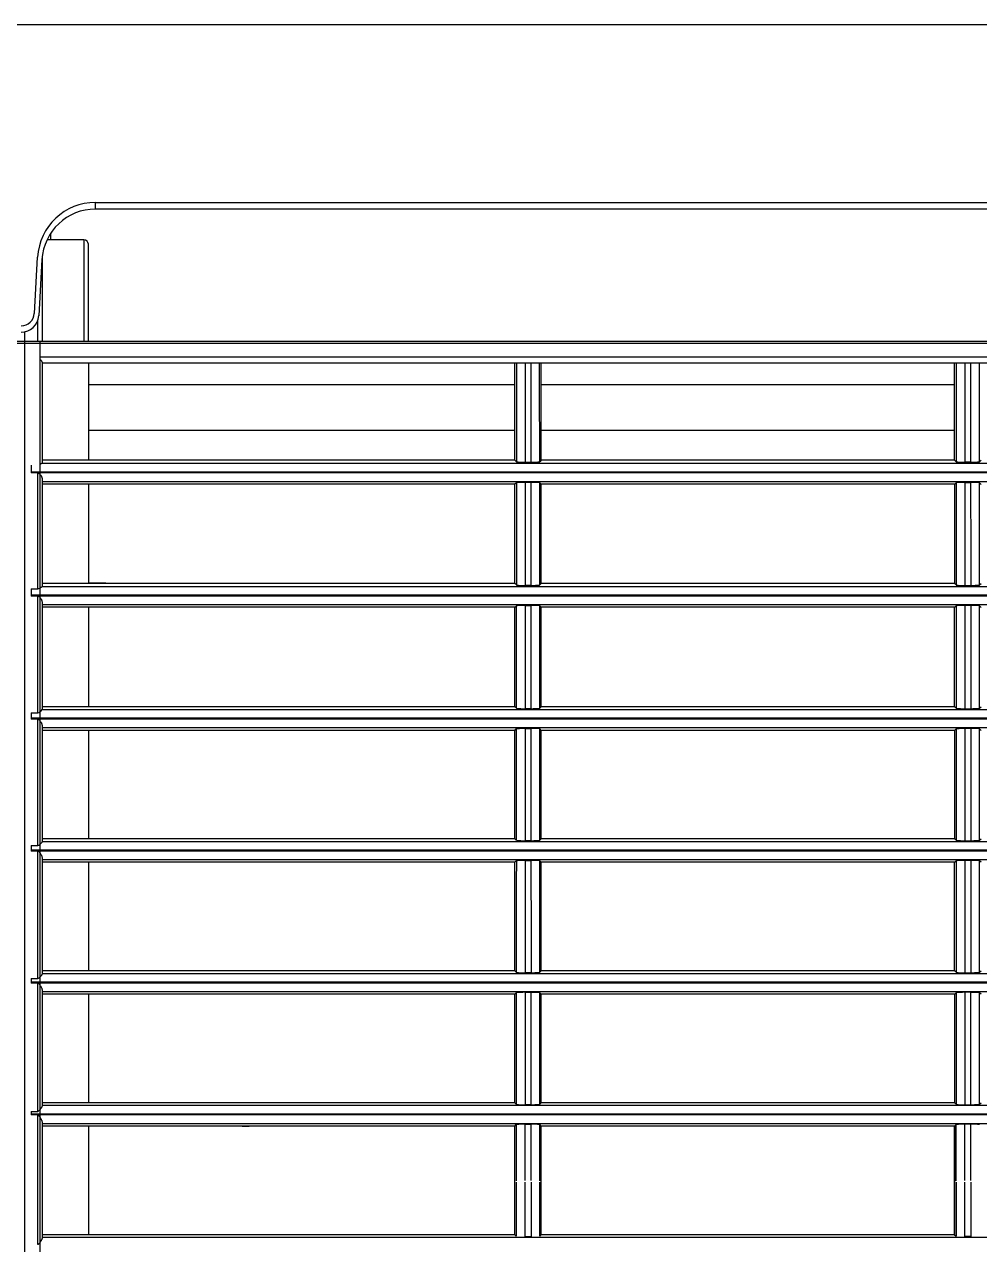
# Model space of a CAD drawing. Header units: centimetres. Extents: x 31 to 22766, y 238 to 3306.
# Drawn here: x 1878.25 to 1889.11, y 1101.15 to 1115.03 of the extents above; entities that cross this region are included whole.
import ezdxf
from ezdxf.xclip import XClip

# ---------------------------------------------------------------- set-up
doc = ezdxf.new("R2010")
doc.units = ezdxf.units.CM
doc.header["$XCLIPFRAME"] = 0

# ---------------------------------------------------------------- blocks, each defined once
blk = doc.blocks.new('fxaq 2.8 kw iç ünite')
at = {"color": 7, "linetype": 'Continuous', "true_color": 0xffffff}
for p, q in [((11531.02, 4091.261), (11531.02, 4110.176)), ((11531.195, 4091.157), (11531.195, 4110.176)), ((11530.995, 4101.451), (11468.645, 4101.451)), ((11520.436, 4101.444), (11520.504, 4101.444)), ((11520.436, 4100.825), (11520.436, 4101.444)), ((11520.504, 4101.444), (11520.504, 4100.825)), ((11525.504, 4101.444), (11525.436, 4101.444)), ((11525.436, 4100.825), (11525.436, 4101.444)), ((11525.504, 4101.444), (11525.504, 4100.825)), ((11530.995, 4101.462), (11530.996, 4101.466)), ((11530.995, 4100.143), (11530.995, 4101.462)), ((11530.996, 4101.466), (11530.997, 4101.469)), ((11530.997, 4101.469), (11530.998, 4101.473)), ((11530.998, 4101.473), (11531, 4101.477)), ((11531, 4101.477), (11531.002, 4101.482)), ((11531.002, 4101.482), (11531.005, 4101.486)), ((11531.005, 4101.486), (11531.008, 4101.491)), ((11531.008, 4101.491), (11531.011, 4101.496)), ((11531.011, 4101.496), (11531.015, 4101.502)), ((11531.015, 4101.502), (11531.018, 4101.507)), ((11531.018, 4101.507), (11531.022, 4101.512)), ((11531.022, 4101.512), (11531.026, 4101.518)), ((11531.026, 4101.518), (11531.03, 4101.523)), ((11531.03, 4101.523), (11531.034, 4101.528)), ((11531.034, 4101.528), (11531.039, 4101.533)), ((11531.039, 4101.533), (11531.045, 4101.536)), ((11531.045, 4101.536), (11531.045, 4100.061)), ((11520.604, 4100.825), (11520.604, 4101.439)), ((11520.62, 4101.423), (11520.604, 4101.439)), ((11520.62, 4100.187), (11520.62, 4101.423)), ((11520.62, 4101.423), (11525.32, 4101.423)), ((11520.62, 4101.423), (11520.62, 4100.83)), ((11525.32, 4101.423), (11525.336, 4101.439)), ((11525.32, 4101.423), (11525.32, 4100.187)), ((11525.336, 4101.439), (11525.336, 4100.825)), ((11525.604, 4100.825), (11525.604, 4101.439)), ((11525.62, 4101.423), (11525.604, 4101.439)), ((11525.62, 4101.423), (11525.62, 4100.187)), ((11525.62, 4101.423), (11530.995, 4101.423)), ((11530.47, 4100.187), (11530.47, 4101.423)), ((11520.504, 4100.807), (11520.504, 4100.166)), ((11520.621, 4100.825), (11520.621, 4100.187)), ((11525.336, 4100.811), (11525.336, 4100.171)), ((11525.504, 4100.807), (11525.504, 4100.166)), ((11525.604, 4100.171), (11525.604, 4100.811)), ((11528.64, 4100.194), (11528.72, 4100.194)), ((11468.52, 4100.061), (11531.12, 4100.061)), ((11468.645, 4100.161), (11530.995, 4100.161)), ((11520.436, 4100.166), (11520.504, 4100.166)), ((11520.504, 4100.166), (11520.514, 4100.166)), ((11520.514, 4100.166), (11520.524, 4100.166)), ((11520.524, 4100.166), (11520.533, 4100.166)), ((11520.533, 4100.166), (11520.541, 4100.166)), ((11520.541, 4100.166), (11520.55, 4100.167)), ((11520.55, 4100.167), (11520.558, 4100.167)), ((11520.558, 4100.167), (11520.566, 4100.167)), ((11520.566, 4100.167), (11520.573, 4100.167)), ((11520.573, 4100.167), (11520.58, 4100.168)), ((11520.58, 4100.168), (11520.586, 4100.168)), ((11520.586, 4100.168), (11520.591, 4100.169)), ((11520.591, 4100.169), (11520.595, 4100.169)), ((11520.595, 4100.169), (11520.598, 4100.17)), ((11520.598, 4100.17), (11520.601, 4100.17)), ((11520.601, 4100.17), (11520.603, 4100.17)), ((11520.603, 4100.17), (11520.604, 4100.171)), ((11520.62, 4100.187), (11520.604, 4100.171)), ((11520.62, 4100.187), (11525.32, 4100.187)), ((11525.32, 4100.187), (11525.336, 4100.171)), ((11525.504, 4100.166), (11525.436, 4100.166)), ((11525.504, 4100.166), (11525.514, 4100.166)), ((11525.514, 4100.166), (11525.524, 4100.166)), ((11525.524, 4100.166), (11525.533, 4100.166)), ((11525.533, 4100.166), (11525.541, 4100.166)), ((11525.541, 4100.166), (11525.55, 4100.167)), ((11525.55, 4100.167), (11525.558, 4100.167)), ((11525.558, 4100.167), (11525.566, 4100.167)), ((11525.566, 4100.167), (11525.573, 4100.167)), ((11525.573, 4100.167), (11525.58, 4100.168)), ((11525.58, 4100.168), (11525.586, 4100.168)), ((11525.586, 4100.168), (11525.591, 4100.169)), ((11525.591, 4100.169), (11525.595, 4100.169)), ((11525.595, 4100.169), (11525.598, 4100.17)), ((11525.598, 4100.17), (11525.601, 4100.17)), ((11525.601, 4100.17), (11525.603, 4100.17)), ((11525.603, 4100.17), (11525.604, 4100.171)), ((11525.62, 4100.187), (11525.604, 4100.171)), ((11525.62, 4100.187), (11530.995, 4100.187)), ((11528.72, 4100.19), (11529.72, 4100.19)), ((11529.64, 4100.19), (11529.64, 4100.187)), ((11530.996, 4100.138), (11530.995, 4100.143)), ((11530.997, 4100.133), (11530.996, 4100.138)), ((11530.998, 4100.129), (11530.997, 4100.133)), ((11531, 4100.124), (11530.998, 4100.129)), ((11531.002, 4100.119), (11531, 4100.124)), ((11531.005, 4100.114), (11531.002, 4100.119)), ((11531.008, 4100.108), (11531.005, 4100.114)), ((11531.011, 4100.103), (11531.008, 4100.108)), ((11531.015, 4100.097), (11531.011, 4100.103)), ((11531.018, 4100.091), (11531.015, 4100.097)), ((11531.022, 4100.086), (11531.018, 4100.091)), ((11531.026, 4100.08), (11531.022, 4100.086)), ((11531.03, 4100.075), (11531.026, 4100.08)), ((11531.034, 4100.07), (11531.03, 4100.075)), ((11531.039, 4100.065), (11531.034, 4100.07)), ((11531.045, 4100.061), (11531.039, 4100.065)), ((11531.12, 4100.023), (11531.12, 4100.061)), ((11468.52, 4100.051), (11531.12, 4100.051)), ((11530.995, 4099.951), (11468.645, 4099.951)), ((11520.336, 4099.94), (11520.32, 4099.924)), ((11520.338, 4099.941), (11520.336, 4099.94)), ((11520.336, 4099.94), (11520.336, 4099.804)), ((11520.339, 4099.941), (11520.338, 4099.941)), ((11520.342, 4099.941), (11520.339, 4099.941)), ((11520.345, 4099.942), (11520.342, 4099.941)), ((11520.35, 4099.942), (11520.345, 4099.942)), ((11520.355, 4099.943), (11520.35, 4099.942)), ((11520.36, 4099.943), (11520.355, 4099.943)), ((11520.367, 4099.944), (11520.36, 4099.943)), ((11520.374, 4099.944), (11520.367, 4099.944)), ((11520.382, 4099.944), (11520.374, 4099.944)), ((11520.391, 4099.944), (11520.382, 4099.944)), ((11520.399, 4099.945), (11520.391, 4099.944)), ((11520.408, 4099.945), (11520.399, 4099.945)), ((11520.417, 4099.945), (11520.408, 4099.945)), ((11520.426, 4099.945), (11520.417, 4099.945)), ((11520.436, 4099.945), (11520.426, 4099.945)), ((11520.504, 4099.945), (11520.436, 4099.945)), ((11520.604, 4099.94), (11520.62, 4099.924)), ((11520.604, 4099.804), (11520.604, 4099.94)), ((11520.62, 4098.688), (11520.62, 4099.924)), ((11520.621, 4099.924), (11520.62, 4099.924)), ((11520.621, 4099.924), (11525.32, 4099.924)), ((11525.336, 4099.94), (11525.32, 4099.924)), ((11525.32, 4099.924), (11525.32, 4098.687)), ((11525.338, 4099.941), (11525.336, 4099.94)), ((11525.339, 4099.941), (11525.338, 4099.941)), ((11525.342, 4099.941), (11525.339, 4099.941)), ((11525.345, 4099.942), (11525.342, 4099.941)), ((11525.35, 4099.942), (11525.345, 4099.942)), ((11525.355, 4099.943), (11525.35, 4099.942)), ((11525.36, 4099.943), (11525.355, 4099.943)), ((11525.367, 4099.944), (11525.36, 4099.943)), ((11525.374, 4099.944), (11525.367, 4099.944)), ((11525.382, 4099.944), (11525.374, 4099.944)), ((11525.391, 4099.944), (11525.382, 4099.944)), ((11525.399, 4099.945), (11525.391, 4099.944)), ((11525.408, 4099.945), (11525.399, 4099.945)), ((11525.417, 4099.945), (11525.408, 4099.945)), ((11525.426, 4099.945), (11525.417, 4099.945)), ((11525.436, 4099.945), (11525.426, 4099.945)), ((11525.436, 4099.945), (11525.504, 4099.945)), ((11525.604, 4099.94), (11525.62, 4099.924)), ((11525.62, 4099.924), (11530.995, 4099.924)), ((11525.62, 4099.924), (11525.62, 4098.687)), ((11530.47, 4098.687), (11530.47, 4099.924)), ((11530.995, 4099.959), (11530.996, 4099.962)), ((11530.995, 4098.64), (11530.995, 4099.959)), ((11530.996, 4099.962), (11530.997, 4099.965)), ((11530.997, 4099.965), (11530.998, 4099.968)), ((11530.998, 4099.968), (11531, 4099.972)), ((11531, 4099.972), (11531.002, 4099.976)), ((11531.002, 4099.976), (11531.005, 4099.98)), ((11531.005, 4099.98), (11531.007, 4099.984)), ((11531.007, 4099.984), (11531.011, 4099.989)), ((11531.011, 4099.989), (11531.014, 4099.993)), ((11531.014, 4099.993), (11531.018, 4099.998)), ((11531.018, 4099.998), (11531.021, 4100.003)), ((11531.021, 4100.003), (11531.025, 4100.008)), ((11531.025, 4100.008), (11531.029, 4100.012)), ((11531.029, 4100.012), (11531.034, 4100.017)), ((11531.034, 4100.017), (11531.039, 4100.02)), ((11531.039, 4100.02), (11531.045, 4100.023)), ((11531.045, 4100.023), (11531.045, 4098.561)), ((11531.12, 4100.023), (11531.045, 4100.023)), ((11520.336, 4099.804), (11520.336, 4099.673)), ((11520.604, 4099.673), (11520.604, 4099.804)), ((11520.336, 4099.673), (11520.336, 4099.548)), ((11520.604, 4099.548), (11520.604, 4099.673)), ((11520.336, 4099.548), (11520.336, 4099.425)), ((11520.604, 4099.425), (11520.604, 4099.548)), ((11520.336, 4099.425), (11520.336, 4099.304)), ((11520.604, 4099.304), (11520.604, 4099.425)), ((11520.336, 4099.304), (11520.336, 4099.184)), ((11520.604, 4099.184), (11520.604, 4099.304)), ((11520.336, 4099.184), (11520.336, 4099.062)), ((11520.604, 4099.062), (11520.604, 4099.184)), ((11520.336, 4099.062), (11520.336, 4098.936)), ((11520.604, 4098.936), (11520.604, 4099.062)), ((11520.336, 4098.936), (11520.336, 4098.807)), ((11520.336, 4098.807), (11520.337, 4098.671)), ((11520.604, 4098.807), (11520.604, 4098.936)), ((11520.604, 4098.671), (11520.604, 4098.807)), ((11520.32, 4098.688), (11520.337, 4098.671)), ((11520.436, 4098.666), (11520.504, 4098.666)), ((11520.504, 4098.666), (11520.514, 4098.666)), ((11520.514, 4098.666), (11520.524, 4098.666)), ((11520.524, 4098.666), (11520.533, 4098.667)), ((11520.533, 4098.667), (11520.541, 4098.667)), ((11520.541, 4098.667), (11520.55, 4098.667)), ((11520.55, 4098.667), (11520.558, 4098.667)), ((11520.558, 4098.667), (11520.566, 4098.667)), ((11520.566, 4098.667), (11520.573, 4098.668)), ((11520.573, 4098.668), (11520.58, 4098.668)), ((11520.58, 4098.668), (11520.586, 4098.669)), ((11520.586, 4098.669), (11520.591, 4098.669)), ((11520.591, 4098.669), (11520.595, 4098.669)), ((11520.595, 4098.669), (11520.598, 4098.67)), ((11520.598, 4098.67), (11520.601, 4098.67)), ((11520.601, 4098.67), (11520.603, 4098.671)), ((11520.603, 4098.671), (11520.604, 4098.671)), ((11520.62, 4098.688), (11520.604, 4098.671)), ((11520.621, 4098.687), (11520.62, 4098.688)), ((11520.621, 4098.687), (11525.32, 4098.687)), ((11525.32, 4098.687), (11525.337, 4098.671)), ((11525.504, 4098.666), (11525.436, 4098.666)), ((11525.504, 4098.666), (11525.514, 4098.666)), ((11525.514, 4098.666), (11525.524, 4098.666)), ((11525.524, 4098.666), (11525.533, 4098.667)), ((11525.533, 4098.667), (11525.541, 4098.667)), ((11525.541, 4098.667), (11525.55, 4098.667)), ((11525.55, 4098.667), (11525.558, 4098.667)), ((11525.558, 4098.667), (11525.566, 4098.667)), ((11525.566, 4098.667), (11525.573, 4098.668)), ((11525.573, 4098.668), (11525.58, 4098.668)), ((11525.58, 4098.668), (11525.586, 4098.669)), ((11525.586, 4098.669), (11525.591, 4098.669)), ((11525.591, 4098.669), (11525.595, 4098.669)), ((11525.595, 4098.669), (11525.598, 4098.67)), ((11525.598, 4098.67), (11525.601, 4098.67)), ((11525.601, 4098.67), (11525.603, 4098.671)), ((11525.603, 4098.671), (11525.604, 4098.671)), ((11525.62, 4098.687), (11525.604, 4098.671)), ((11525.62, 4098.687), (11530.995, 4098.687)), ((11468.52, 4098.561), (11531.12, 4098.561)), ((11468.52, 4098.551), (11531.12, 4098.551)), ((11468.645, 4098.661), (11530.995, 4098.661)), ((11530.996, 4098.635), (11530.995, 4098.64)), ((11530.997, 4098.63), (11530.996, 4098.635)), ((11530.998, 4098.625), (11530.997, 4098.63)), ((11531, 4098.62), (11530.998, 4098.625)), ((11531.002, 4098.616), (11531, 4098.62)), ((11531.005, 4098.61), (11531.002, 4098.616)), ((11531.008, 4098.605), (11531.005, 4098.61)), ((11531.011, 4098.6), (11531.008, 4098.605)), ((11531.014, 4098.594), (11531.011, 4098.6)), ((11531.018, 4098.589), (11531.014, 4098.594)), ((11531.022, 4098.583), (11531.018, 4098.589)), ((11531.025, 4098.578), (11531.022, 4098.583)), ((11531.029, 4098.573), (11531.025, 4098.578)), ((11531.034, 4098.568), (11531.029, 4098.573)), ((11531.039, 4098.564), (11531.034, 4098.568)), ((11531.045, 4098.561), (11531.039, 4098.564)), ((11531.12, 4098.511), (11531.12, 4098.561)), ((11530.995, 4098.451), (11468.645, 4098.451)), ((11520.337, 4098.439), (11520.32, 4098.422)), ((11520.337, 4098.439), (11520.337, 4098.302)), ((11520.338, 4098.439), (11520.337, 4098.439)), ((11520.34, 4098.44), (11520.338, 4098.439)), ((11520.342, 4098.44), (11520.34, 4098.44)), ((11520.345, 4098.441), (11520.342, 4098.44)), ((11520.35, 4098.441), (11520.345, 4098.441)), ((11520.355, 4098.442), (11520.35, 4098.441)), ((11520.36, 4098.442), (11520.355, 4098.442)), ((11520.367, 4098.443), (11520.36, 4098.442)), ((11520.374, 4098.443), (11520.367, 4098.443)), ((11520.382, 4098.443), (11520.374, 4098.443)), ((11520.39, 4098.443), (11520.382, 4098.443)), ((11520.399, 4098.444), (11520.39, 4098.443)), ((11520.408, 4098.444), (11520.399, 4098.444)), ((11520.417, 4098.444), (11520.408, 4098.444)), ((11520.426, 4098.444), (11520.417, 4098.444)), ((11520.436, 4098.444), (11520.426, 4098.444)), ((11520.436, 4098.306), (11520.436, 4098.444)), ((11520.504, 4098.444), (11520.436, 4098.444)), ((11520.604, 4098.302), (11520.604, 4098.439)), ((11520.604, 4098.439), (11520.62, 4098.422)), ((11520.62, 4098.422), (11520.62, 4097.188)), ((11520.621, 4098.422), (11520.62, 4098.422)), ((11520.621, 4098.422), (11525.32, 4098.422)), ((11525.337, 4098.439), (11525.32, 4098.422)), ((11525.32, 4098.422), (11525.32, 4097.188)), ((11525.338, 4098.439), (11525.337, 4098.439)), ((11525.34, 4098.44), (11525.338, 4098.439)), ((11525.342, 4098.44), (11525.34, 4098.44)), ((11525.345, 4098.441), (11525.342, 4098.44)), ((11525.35, 4098.441), (11525.345, 4098.441)), ((11525.355, 4098.442), (11525.35, 4098.441)), ((11525.36, 4098.442), (11525.355, 4098.442)), ((11525.367, 4098.443), (11525.36, 4098.442)), ((11525.374, 4098.443), (11525.367, 4098.443)), ((11525.382, 4098.443), (11525.374, 4098.443)), ((11525.39, 4098.443), (11525.382, 4098.443)), ((11525.399, 4098.444), (11525.39, 4098.443)), ((11525.408, 4098.444), (11525.399, 4098.444)), ((11525.417, 4098.444), (11525.408, 4098.444)), ((11525.426, 4098.444), (11525.417, 4098.444)), ((11525.436, 4098.444), (11525.426, 4098.444)), ((11525.436, 4098.306), (11525.436, 4098.444)), ((11525.436, 4098.444), (11525.504, 4098.444)), ((11525.604, 4098.439), (11525.62, 4098.422)), ((11525.62, 4098.422), (11530.995, 4098.422)), ((11525.62, 4098.422), (11525.62, 4097.188)), ((11530.47, 4097.188), (11530.47, 4098.422)), ((11530.995, 4098.456), (11530.996, 4098.459)), ((11530.995, 4097.136), (11530.995, 4098.456)), ((11530.996, 4098.459), (11530.997, 4098.461)), ((11530.997, 4098.461), (11530.998, 4098.464)), ((11530.998, 4098.464), (11531, 4098.467)), ((11531, 4098.467), (11531.002, 4098.47)), ((11531.002, 4098.47), (11531.004, 4098.474)), ((11531.004, 4098.474), (11531.007, 4098.478)), ((11531.007, 4098.478), (11531.01, 4098.482)), ((11531.01, 4098.482), (11531.014, 4098.486)), ((11531.014, 4098.486), (11531.017, 4098.49)), ((11531.017, 4098.49), (11531.021, 4098.494)), ((11531.021, 4098.494), (11531.025, 4098.498)), ((11531.025, 4098.498), (11531.029, 4098.502)), ((11531.029, 4098.502), (11531.034, 4098.506)), ((11531.034, 4098.506), (11531.039, 4098.509)), ((11531.039, 4098.509), (11531.045, 4098.511)), ((11531.12, 4098.511), (11531.045, 4098.511)), ((11531.045, 4098.511), (11531.045, 4097.061)), ((11520.337, 4098.302), (11520.337, 4098.172)), ((11520.436, 4098.175), (11520.436, 4098.306)), ((11520.604, 4098.172), (11520.604, 4098.302)), ((11525.436, 4098.175), (11525.436, 4098.306)), ((11520.337, 4098.172), (11520.337, 4098.047)), ((11520.436, 4098.049), (11520.436, 4098.175)), ((11520.604, 4098.047), (11520.604, 4098.172)), ((11525.436, 4098.049), (11525.436, 4098.175)), ((11520.337, 4098.047), (11520.337, 4097.924)), ((11520.436, 4097.925), (11520.436, 4098.049)), ((11520.604, 4097.924), (11520.604, 4098.047)), ((11525.436, 4097.925), (11525.436, 4098.049)), ((11520.337, 4097.924), (11520.337, 4097.804)), ((11520.436, 4097.804), (11520.436, 4097.925)), ((11520.604, 4097.804), (11520.604, 4097.924)), ((11525.436, 4097.804), (11525.436, 4097.925)), ((11520.337, 4097.804), (11520.337, 4097.683)), ((11520.436, 4097.682), (11520.436, 4097.804)), ((11520.604, 4097.683), (11520.604, 4097.804)), ((11525.436, 4097.682), (11525.436, 4097.804)), ((11520.337, 4097.683), (11520.337, 4097.561)), ((11520.337, 4097.561), (11520.337, 4097.436)), ((11520.437, 4097.559), (11520.436, 4097.682)), ((11520.437, 4097.433), (11520.437, 4097.559)), ((11520.604, 4097.561), (11520.604, 4097.683)), ((11520.604, 4097.436), (11520.604, 4097.561)), ((11525.437, 4097.559), (11525.436, 4097.682)), ((11525.437, 4097.433), (11525.437, 4097.559)), ((11520.337, 4097.436), (11520.337, 4097.307)), ((11520.437, 4097.303), (11520.437, 4097.433)), ((11520.604, 4097.307), (11520.604, 4097.436)), ((11525.437, 4097.303), (11525.437, 4097.433)), ((11520.337, 4097.307), (11520.337, 4097.172)), ((11520.437, 4097.167), (11520.437, 4097.303)), ((11520.604, 4097.172), (11520.604, 4097.307)), ((11525.437, 4097.167), (11525.437, 4097.303)), ((11468.645, 4097.161), (11530.995, 4097.161)), ((11520.32, 4097.188), (11520.337, 4097.172)), ((11520.437, 4097.167), (11520.504, 4097.167)), ((11520.504, 4097.167), (11520.514, 4097.167)), ((11520.514, 4097.167), (11520.523, 4097.167)), ((11520.523, 4097.167), (11520.532, 4097.167)), ((11520.532, 4097.167), (11520.541, 4097.167)), ((11520.541, 4097.167), (11520.55, 4097.167)), ((11520.55, 4097.167), (11520.558, 4097.168)), ((11520.558, 4097.168), (11520.566, 4097.168)), ((11520.566, 4097.168), (11520.573, 4097.168)), ((11520.573, 4097.168), (11520.58, 4097.169)), ((11520.58, 4097.169), (11520.586, 4097.169)), ((11520.586, 4097.169), (11520.591, 4097.169)), ((11520.591, 4097.169), (11520.595, 4097.17)), ((11520.595, 4097.17), (11520.598, 4097.17)), ((11520.598, 4097.17), (11520.601, 4097.171)), ((11520.601, 4097.171), (11520.603, 4097.171)), ((11520.603, 4097.171), (11520.604, 4097.172)), ((11520.62, 4097.188), (11520.604, 4097.172)), ((11520.621, 4097.188), (11520.62, 4097.188)), ((11520.621, 4097.188), (11525.32, 4097.188)), ((11525.32, 4097.188), (11525.337, 4097.172)), ((11525.504, 4097.167), (11525.437, 4097.167)), ((11525.504, 4097.167), (11525.514, 4097.167)), ((11525.514, 4097.167), (11525.523, 4097.167)), ((11525.523, 4097.167), (11525.532, 4097.167)), ((11525.532, 4097.167), (11525.541, 4097.167)), ((11525.541, 4097.167), (11525.55, 4097.167)), ((11525.55, 4097.167), (11525.558, 4097.168)), ((11525.558, 4097.168), (11525.566, 4097.168)), ((11525.566, 4097.168), (11525.573, 4097.168)), ((11525.573, 4097.168), (11525.58, 4097.169)), ((11525.58, 4097.169), (11525.586, 4097.169)), ((11525.586, 4097.169), (11525.591, 4097.169)), ((11525.591, 4097.169), (11525.595, 4097.17)), ((11525.595, 4097.17), (11525.598, 4097.17)), ((11525.598, 4097.17), (11525.601, 4097.171)), ((11525.601, 4097.171), (11525.603, 4097.171)), ((11525.603, 4097.171), (11525.604, 4097.172)), ((11525.62, 4097.188), (11525.604, 4097.172)), ((11525.62, 4097.188), (11530.995, 4097.188)), ((11468.52, 4097.061), (11531.12, 4097.061)), ((11468.52, 4097.051), (11531.12, 4097.051)), ((11530.996, 4097.132), (11530.995, 4097.136)), ((11530.997, 4097.127), (11530.996, 4097.132)), ((11530.998, 4097.122), (11530.997, 4097.127)), ((11531, 4097.117), (11530.998, 4097.122)), ((11531.002, 4097.112), (11531, 4097.117)), ((11531.004, 4097.107), (11531.002, 4097.112)), ((11531.007, 4097.102), (11531.004, 4097.107)), ((11531.01, 4097.097), (11531.007, 4097.102)), ((11531.014, 4097.091), (11531.01, 4097.097)), ((11531.017, 4097.086), (11531.014, 4097.091)), ((11531.021, 4097.081), (11531.017, 4097.086)), ((11531.025, 4097.076), (11531.021, 4097.081)), ((11531.029, 4097.071), (11531.025, 4097.076)), ((11531.034, 4097.067), (11531.029, 4097.071)), ((11531.039, 4097.063), (11531.034, 4097.067)), ((11531.045, 4097.061), (11531.039, 4097.063)), ((11531.12, 4096.999), (11531.12, 4097.061)), ((11530.995, 4096.951), (11468.645, 4096.951)), ((11520.337, 4096.938), (11520.32, 4096.921)), ((11520.337, 4096.938), (11520.337, 4096.801)), ((11520.338, 4096.938), (11520.337, 4096.938)), ((11520.34, 4096.939), (11520.338, 4096.938)), ((11520.342, 4096.939), (11520.34, 4096.939)), ((11520.346, 4096.94), (11520.342, 4096.939)), ((11520.35, 4096.94), (11520.346, 4096.94)), ((11520.355, 4096.941), (11520.35, 4096.94)), ((11520.36, 4096.941), (11520.355, 4096.941)), ((11520.367, 4096.941), (11520.36, 4096.941)), ((11520.374, 4096.942), (11520.367, 4096.941)), ((11520.382, 4096.942), (11520.374, 4096.942)), ((11520.39, 4096.942), (11520.382, 4096.942)), ((11520.399, 4096.942), (11520.39, 4096.942)), ((11520.408, 4096.943), (11520.399, 4096.942)), ((11520.417, 4096.943), (11520.408, 4096.943)), ((11520.426, 4096.943), (11520.417, 4096.943)), ((11520.437, 4096.943), (11520.426, 4096.943)), ((11520.504, 4096.943), (11520.437, 4096.943)), ((11520.437, 4096.805), (11520.437, 4096.943)), ((11520.604, 4096.801), (11520.604, 4096.938)), ((11520.604, 4096.938), (11520.62, 4096.921)), ((11520.621, 4096.921), (11520.62, 4096.921)), ((11520.62, 4096.788), (11520.62, 4096.921)), ((11520.621, 4096.921), (11525.32, 4096.921)), ((11525.337, 4096.938), (11525.32, 4096.921)), ((11525.32, 4096.921), (11525.32, 4095.689)), ((11525.338, 4096.938), (11525.337, 4096.938)), ((11525.34, 4096.939), (11525.338, 4096.938)), ((11525.342, 4096.939), (11525.34, 4096.939)), ((11525.346, 4096.94), (11525.342, 4096.939)), ((11525.35, 4096.94), (11525.346, 4096.94)), ((11525.355, 4096.941), (11525.35, 4096.94)), ((11525.36, 4096.941), (11525.355, 4096.941)), ((11525.367, 4096.941), (11525.36, 4096.941)), ((11525.374, 4096.942), (11525.367, 4096.941)), ((11525.382, 4096.942), (11525.374, 4096.942)), ((11525.39, 4096.942), (11525.382, 4096.942)), ((11525.399, 4096.942), (11525.39, 4096.942)), ((11525.408, 4096.943), (11525.399, 4096.942)), ((11525.417, 4096.943), (11525.408, 4096.943)), ((11525.426, 4096.943), (11525.417, 4096.943)), ((11525.437, 4096.943), (11525.426, 4096.943)), ((11525.437, 4096.805), (11525.437, 4096.943)), ((11525.437, 4096.943), (11525.504, 4096.943)), ((11525.604, 4096.938), (11525.62, 4096.921)), ((11525.62, 4096.921), (11525.62, 4095.689)), ((11525.62, 4096.921), (11530.995, 4096.921)), ((11530.47, 4095.689), (11530.47, 4096.921)), ((11530.995, 4096.954), (11530.996, 4096.956)), ((11530.995, 4095.633), (11530.995, 4096.954)), ((11530.996, 4096.956), (11530.997, 4096.958)), ((11530.997, 4096.958), (11530.998, 4096.96)), ((11530.998, 4096.96), (11530.999, 4096.962)), ((11530.999, 4096.962), (11531.002, 4096.965)), ((11531.002, 4096.965), (11531.004, 4096.968)), ((11531.004, 4096.968), (11531.007, 4096.971)), ((11531.007, 4096.971), (11531.01, 4096.975)), ((11531.01, 4096.975), (11531.013, 4096.978)), ((11531.013, 4096.978), (11531.017, 4096.982)), ((11531.017, 4096.982), (11531.02, 4096.986)), ((11531.02, 4096.986), (11531.024, 4096.989)), ((11531.024, 4096.989), (11531.029, 4096.993)), ((11531.029, 4096.993), (11531.034, 4096.996)), ((11531.034, 4096.996), (11531.039, 4096.998)), ((11531.039, 4096.998), (11531.045, 4096.999)), ((11531.12, 4096.999), (11531.045, 4096.999)), ((11531.045, 4096.999), (11531.045, 4095.561)), ((11520.337, 4096.801), (11520.337, 4096.671)), ((11520.437, 4096.674), (11520.437, 4096.805)), ((11520.604, 4096.671), (11520.604, 4096.801)), ((11520.62, 4096.661), (11520.62, 4096.788)), ((11525.437, 4096.674), (11525.437, 4096.805)), ((11520.337, 4096.671), (11520.337, 4096.546)), ((11520.437, 4096.547), (11520.437, 4096.674)), ((11520.604, 4096.546), (11520.604, 4096.671)), ((11520.62, 4096.539), (11520.62, 4096.661)), ((11525.437, 4096.547), (11525.437, 4096.674)), ((11520.337, 4096.546), (11520.337, 4096.423)), ((11520.437, 4096.424), (11520.437, 4096.547)), ((11520.604, 4096.423), (11520.604, 4096.546)), ((11520.62, 4096.42), (11520.62, 4096.539)), ((11525.437, 4096.424), (11525.437, 4096.547)), ((11520.337, 4096.423), (11520.337, 4096.303)), ((11520.437, 4096.303), (11520.437, 4096.424)), ((11520.604, 4096.303), (11520.604, 4096.423)), ((11520.62, 4096.303), (11520.62, 4096.42)), ((11525.437, 4096.303), (11525.437, 4096.424)), ((11520.337, 4096.303), (11520.337, 4096.182)), ((11520.337, 4096.182), (11520.337, 4096.06)), ((11520.437, 4096.181), (11520.437, 4096.303)), ((11520.437, 4096.059), (11520.437, 4096.181)), ((11520.604, 4096.182), (11520.604, 4096.303)), ((11520.604, 4096.06), (11520.604, 4096.182)), ((11520.62, 4096.185), (11520.62, 4096.303)), ((11520.62, 4096.067), (11520.62, 4096.185)), ((11525.437, 4096.181), (11525.437, 4096.303)), ((11525.437, 4096.059), (11525.437, 4096.181)), ((11520.337, 4096.06), (11520.337, 4095.936)), ((11520.437, 4095.933), (11520.437, 4096.059)), ((11520.604, 4095.936), (11520.604, 4096.06)), ((11520.62, 4095.946), (11520.62, 4096.067)), ((11525.437, 4095.933), (11525.437, 4096.059)), ((11520.337, 4095.936), (11520.337, 4095.807)), ((11520.437, 4095.803), (11520.437, 4095.933)), ((11520.604, 4095.807), (11520.604, 4095.936)), ((11520.62, 4095.82), (11520.62, 4095.946)), ((11525.437, 4095.803), (11525.437, 4095.933)), ((11520.337, 4095.807), (11520.337, 4095.672)), ((11520.437, 4095.667), (11520.437, 4095.803)), ((11520.604, 4095.672), (11520.604, 4095.807)), ((11520.62, 4095.689), (11520.62, 4095.82)), ((11525.437, 4095.667), (11525.437, 4095.803)), ((11468.645, 4095.661), (11530.995, 4095.661)), ((11520.32, 4095.689), (11520.337, 4095.672)), ((11520.437, 4095.667), (11520.504, 4095.667)), ((11520.504, 4095.667), (11520.514, 4095.667)), ((11520.514, 4095.667), (11520.523, 4095.667)), ((11520.523, 4095.667), (11520.532, 4095.667)), ((11520.532, 4095.667), (11520.541, 4095.667)), ((11520.541, 4095.667), (11520.55, 4095.668)), ((11520.55, 4095.668), (11520.558, 4095.668)), ((11520.558, 4095.668), (11520.566, 4095.668)), ((11520.566, 4095.668), (11520.573, 4095.669)), ((11520.573, 4095.669), (11520.58, 4095.669)), ((11520.58, 4095.669), (11520.585, 4095.669)), ((11520.585, 4095.669), (11520.59, 4095.67)), ((11520.59, 4095.67), (11520.595, 4095.67)), ((11520.595, 4095.67), (11520.598, 4095.671)), ((11520.598, 4095.671), (11520.6, 4095.671)), ((11520.6, 4095.671), (11520.602, 4095.672)), ((11520.602, 4095.672), (11520.604, 4095.672)), ((11520.62, 4095.689), (11520.604, 4095.672)), ((11520.621, 4095.689), (11520.62, 4095.689)), ((11520.621, 4095.689), (11525.32, 4095.689)), ((11525.32, 4095.689), (11525.337, 4095.672)), ((11525.504, 4095.667), (11525.437, 4095.667)), ((11525.504, 4095.667), (11525.514, 4095.667)), ((11525.514, 4095.667), (11525.523, 4095.667)), ((11525.523, 4095.667), (11525.532, 4095.667)), ((11525.532, 4095.667), (11525.541, 4095.667)), ((11525.541, 4095.667), (11525.55, 4095.668)), ((11525.55, 4095.668), (11525.558, 4095.668)), ((11525.558, 4095.668), (11525.566, 4095.668)), ((11525.566, 4095.668), (11525.573, 4095.669)), ((11525.573, 4095.669), (11525.58, 4095.669)), ((11525.58, 4095.669), (11525.585, 4095.669)), ((11525.585, 4095.669), (11525.59, 4095.67)), ((11525.59, 4095.67), (11525.595, 4095.67)), ((11525.595, 4095.67), (11525.598, 4095.671)), ((11525.598, 4095.671), (11525.6, 4095.671)), ((11525.6, 4095.671), (11525.602, 4095.672)), ((11525.602, 4095.672), (11525.604, 4095.672)), ((11525.62, 4095.689), (11525.604, 4095.672)), ((11525.62, 4095.689), (11530.995, 4095.689)), ((11530.996, 4095.629), (11530.995, 4095.633)), ((11530.997, 4095.624), (11530.996, 4095.629)), ((11530.998, 4095.619), (11530.997, 4095.624)), ((11530.999, 4095.614), (11530.998, 4095.619)), ((11531.002, 4095.609), (11530.999, 4095.614)), ((11468.52, 4095.561), (11531.12, 4095.561)), ((11468.52, 4095.551), (11531.12, 4095.551)), ((11531.004, 4095.604), (11531.002, 4095.609)), ((11531.007, 4095.599), (11531.004, 4095.604)), ((11531.01, 4095.594), (11531.007, 4095.599)), ((11531.013, 4095.589), (11531.01, 4095.594)), ((11531.017, 4095.584), (11531.013, 4095.589)), ((11531.021, 4095.579), (11531.017, 4095.584)), ((11531.025, 4095.574), (11531.021, 4095.579)), ((11531.029, 4095.57), (11531.025, 4095.574)), ((11531.034, 4095.566), (11531.029, 4095.57)), ((11531.039, 4095.563), (11531.034, 4095.566)), ((11531.045, 4095.561), (11531.039, 4095.563)), ((11531.12, 4095.489), (11531.045, 4095.489)), ((11531.045, 4095.489), (11531.045, 4094.161)), ((11531.12, 4095.489), (11531.12, 4095.561)), ((11530.995, 4095.451), (11468.645, 4095.451)), ((11520.337, 4095.436), (11520.32, 4095.419)), ((11520.338, 4095.437), (11520.337, 4095.436)), ((11520.337, 4095.436), (11520.337, 4095.311)), ((11520.34, 4095.437), (11520.338, 4095.437)), ((11520.343, 4095.438), (11520.34, 4095.437)), ((11520.346, 4095.438), (11520.343, 4095.438)), ((11520.35, 4095.439), (11520.346, 4095.438)), ((11520.355, 4095.439), (11520.35, 4095.439)), ((11520.36, 4095.44), (11520.355, 4095.439)), ((11520.367, 4095.44), (11520.36, 4095.44)), ((11520.374, 4095.44), (11520.367, 4095.44)), ((11520.382, 4095.441), (11520.374, 4095.44)), ((11520.39, 4095.441), (11520.382, 4095.441)), ((11520.399, 4095.441), (11520.39, 4095.441)), ((11520.408, 4095.441), (11520.399, 4095.441)), ((11520.417, 4095.442), (11520.408, 4095.441)), ((11520.427, 4095.442), (11520.417, 4095.442)), ((11520.437, 4095.442), (11520.427, 4095.442)), ((11520.437, 4095.315), (11520.437, 4095.442)), ((11520.504, 4095.442), (11520.437, 4095.442)), ((11520.603, 4095.436), (11520.621, 4095.419)), ((11520.603, 4095.311), (11520.603, 4095.436)), ((11520.621, 4095.419), (11520.621, 4095.419)), ((11520.621, 4095.419), (11525.32, 4095.419)), ((11520.621, 4095.419), (11520.621, 4094.29)), ((11525.337, 4095.436), (11525.32, 4095.419)), ((11525.32, 4095.419), (11525.32, 4094.289)), ((11525.338, 4095.437), (11525.337, 4095.436)), ((11525.34, 4095.437), (11525.338, 4095.437)), ((11525.343, 4095.438), (11525.34, 4095.437)), ((11525.346, 4095.438), (11525.343, 4095.438)), ((11525.35, 4095.439), (11525.346, 4095.438)), ((11525.355, 4095.439), (11525.35, 4095.439)), ((11525.36, 4095.44), (11525.355, 4095.439)), ((11525.367, 4095.44), (11525.36, 4095.44)), ((11525.374, 4095.44), (11525.367, 4095.44)), ((11525.382, 4095.441), (11525.374, 4095.44)), ((11525.39, 4095.441), (11525.382, 4095.441)), ((11525.399, 4095.441), (11525.39, 4095.441)), ((11525.408, 4095.441), (11525.399, 4095.441)), ((11525.417, 4095.442), (11525.408, 4095.441)), ((11525.427, 4095.442), (11525.417, 4095.442)), ((11525.437, 4095.442), (11525.427, 4095.442)), ((11525.437, 4095.442), (11525.504, 4095.442)), ((11525.437, 4095.315), (11525.437, 4095.442)), ((11525.603, 4095.436), (11525.62, 4095.419)), ((11525.62, 4095.419), (11525.62, 4094.289)), ((11525.62, 4095.419), (11530.995, 4095.419)), ((11530.47, 4094.289), (11530.47, 4095.419)), ((11530.995, 4094.231), (11530.995, 4095.452)), ((11520.337, 4095.311), (11520.337, 4095.191)), ((11520.437, 4095.194), (11520.437, 4095.315)), ((11520.603, 4095.191), (11520.603, 4095.311)), ((11525.437, 4095.194), (11525.437, 4095.315)), ((11520.337, 4095.191), (11520.337, 4095.075)), ((11520.337, 4095.075), (11520.337, 4094.963)), ((11520.437, 4095.077), (11520.437, 4095.194)), ((11520.437, 4094.964), (11520.437, 4095.077)), ((11520.603, 4095.075), (11520.603, 4095.191)), ((11520.603, 4094.963), (11520.603, 4095.075)), ((11525.437, 4095.077), (11525.437, 4095.194)), ((11525.437, 4094.964), (11525.437, 4095.077)), ((11520.337, 4094.963), (11520.337, 4094.852)), ((11520.437, 4094.852), (11520.437, 4094.964)), ((11520.603, 4094.852), (11520.603, 4094.963)), ((11525.437, 4094.852), (11525.437, 4094.964)), ((11520.337, 4094.852), (11520.337, 4094.741)), ((11520.437, 4094.74), (11520.437, 4094.852)), ((11520.603, 4094.741), (11520.603, 4094.852)), ((11525.437, 4094.74), (11525.437, 4094.852)), ((11520.337, 4094.741), (11520.337, 4094.629)), ((11520.437, 4094.627), (11520.437, 4094.74)), ((11520.603, 4094.629), (11520.603, 4094.741)), ((11525.437, 4094.627), (11525.437, 4094.74)), ((11520.337, 4094.629), (11520.337, 4094.515)), ((11520.337, 4094.515), (11520.337, 4094.397)), ((11520.437, 4094.512), (11520.437, 4094.627)), ((11520.437, 4094.392), (11520.437, 4094.512)), ((11520.603, 4094.515), (11520.603, 4094.629)), ((11520.603, 4094.397), (11520.603, 4094.515)), ((11525.437, 4094.512), (11525.437, 4094.627)), ((11525.437, 4094.392), (11525.437, 4094.512)), ((11520.337, 4094.397), (11520.337, 4094.273)), ((11520.437, 4094.268), (11520.437, 4094.392)), ((11520.603, 4094.273), (11520.603, 4094.397)), ((11525.437, 4094.268), (11525.437, 4094.392)), ((11468.645, 4094.261), (11530.995, 4094.261)), ((11520.32, 4094.29), (11520.337, 4094.273)), ((11520.437, 4094.268), (11520.503, 4094.268)), ((11520.503, 4094.268), (11520.514, 4094.268)), ((11520.514, 4094.268), (11520.523, 4094.268)), ((11520.523, 4094.268), (11520.532, 4094.268)), ((11520.532, 4094.268), (11520.541, 4094.268)), ((11520.541, 4094.268), (11520.55, 4094.268)), ((11520.55, 4094.268), (11520.558, 4094.268)), ((11520.558, 4094.268), (11520.566, 4094.269)), ((11520.566, 4094.269), (11520.573, 4094.269)), ((11520.573, 4094.269), (11520.579, 4094.269)), ((11520.579, 4094.269), (11520.585, 4094.27)), ((11520.585, 4094.27), (11520.59, 4094.27)), ((11520.59, 4094.27), (11520.594, 4094.271)), ((11520.594, 4094.271), (11520.598, 4094.271)), ((11520.598, 4094.271), (11520.6, 4094.272)), ((11520.6, 4094.272), (11520.602, 4094.272)), ((11520.602, 4094.272), (11520.603, 4094.273)), ((11520.621, 4094.29), (11520.603, 4094.273)), ((11520.621, 4094.289), (11520.621, 4094.29)), ((11520.621, 4094.289), (11525.32, 4094.289)), ((11525.32, 4094.289), (11525.337, 4094.273)), ((11525.503, 4094.268), (11525.437, 4094.268)), ((11525.503, 4094.268), (11525.514, 4094.268)), ((11525.514, 4094.268), (11525.523, 4094.268)), ((11525.523, 4094.268), (11525.532, 4094.268)), ((11525.532, 4094.268), (11525.541, 4094.268)), ((11525.541, 4094.268), (11525.55, 4094.268)), ((11525.55, 4094.268), (11525.558, 4094.268)), ((11525.558, 4094.268), (11525.566, 4094.269)), ((11525.566, 4094.269), (11525.573, 4094.269)), ((11525.573, 4094.269), (11525.579, 4094.269)), ((11525.579, 4094.269), (11525.585, 4094.27)), ((11525.585, 4094.27), (11525.59, 4094.27)), ((11525.59, 4094.27), (11525.594, 4094.271)), ((11525.594, 4094.271), (11525.598, 4094.271)), ((11525.598, 4094.271), (11525.6, 4094.272)), ((11525.6, 4094.272), (11525.602, 4094.272)), ((11525.602, 4094.272), (11525.603, 4094.273)), ((11525.62, 4094.289), (11525.603, 4094.273)), ((11525.62, 4094.289), (11530.995, 4094.289)), ((11530.996, 4094.225), (11530.995, 4094.231)), ((11468.52, 4094.161), (11531.12, 4094.161)), ((11468.52, 4094.151), (11531.12, 4094.151)), ((11530.997, 4094.219), (11530.996, 4094.225)), ((11530.999, 4094.213), (11530.997, 4094.219)), ((11531.001, 4094.207), (11530.999, 4094.213)), ((11531.004, 4094.201), (11531.001, 4094.207)), ((11531.008, 4094.195), (11531.004, 4094.201)), ((11531.012, 4094.189), (11531.008, 4094.195)), ((11531.016, 4094.183), (11531.012, 4094.189)), ((11531.021, 4094.177), (11531.016, 4094.183)), ((11531.026, 4094.171), (11531.021, 4094.177)), ((11531.032, 4094.167), (11531.026, 4094.171)), ((11531.038, 4094.163), (11531.032, 4094.167)), ((11531.045, 4094.161), (11531.038, 4094.163)), ((11531.12, 4094.08), (11531.12, 4094.161)), ((11530.995, 4094.051), (11468.645, 4094.051)), ((11520.337, 4094.035), (11520.32, 4094.017)), ((11520.339, 4094.036), (11520.337, 4094.035)), ((11520.337, 4094.035), (11520.337, 4093.909)), ((11520.341, 4094.036), (11520.339, 4094.036)), ((11520.343, 4094.037), (11520.341, 4094.036)), ((11520.346, 4094.037), (11520.343, 4094.037)), ((11520.35, 4094.038), (11520.346, 4094.037)), ((11520.355, 4094.038), (11520.35, 4094.038)), ((11520.36, 4094.038), (11520.355, 4094.038)), ((11520.367, 4094.039), (11520.36, 4094.038)), ((11520.374, 4094.039), (11520.367, 4094.039)), ((11520.382, 4094.039), (11520.374, 4094.039)), ((11520.39, 4094.04), (11520.382, 4094.039)), ((11520.399, 4094.04), (11520.39, 4094.04)), ((11520.408, 4094.04), (11520.399, 4094.04)), ((11520.417, 4094.04), (11520.408, 4094.04)), ((11520.427, 4094.04), (11520.417, 4094.04)), ((11520.437, 4094.04), (11520.427, 4094.04)), ((11520.437, 4093.914), (11520.437, 4094.04)), ((11520.503, 4094.04), (11520.437, 4094.04)), ((11520.603, 4093.909), (11520.603, 4094.035)), ((11520.603, 4094.035), (11520.621, 4094.017)), ((11520.621, 4094.018), (11520.621, 4094.017)), ((11520.621, 4094.018), (11525.32, 4094.018)), ((11520.621, 4092.891), (11520.621, 4094.017)), ((11525.337, 4094.035), (11525.32, 4094.018)), ((11525.32, 4094.018), (11525.32, 4092.89)), ((11525.339, 4094.036), (11525.337, 4094.035)), ((11525.341, 4094.036), (11525.339, 4094.036)), ((11525.343, 4094.037), (11525.341, 4094.036)), ((11525.346, 4094.037), (11525.343, 4094.037)), ((11525.35, 4094.038), (11525.346, 4094.037)), ((11525.355, 4094.038), (11525.35, 4094.038)), ((11525.36, 4094.038), (11525.355, 4094.038)), ((11525.367, 4094.039), (11525.36, 4094.038)), ((11525.374, 4094.039), (11525.367, 4094.039)), ((11525.382, 4094.039), (11525.374, 4094.039)), ((11525.39, 4094.04), (11525.382, 4094.039)), ((11525.399, 4094.04), (11525.39, 4094.04)), ((11525.408, 4094.04), (11525.399, 4094.04)), ((11525.417, 4094.04), (11525.408, 4094.04)), ((11525.427, 4094.04), (11525.417, 4094.04)), ((11525.437, 4094.04), (11525.427, 4094.04)), ((11525.437, 4093.914), (11525.437, 4094.04)), ((11525.437, 4094.04), (11525.503, 4094.04)), ((11525.603, 4094.035), (11525.62, 4094.018)), ((11525.62, 4094.018), (11530.995, 4094.018)), ((11525.62, 4094.018), (11525.62, 4092.89)), ((11530.27, 4094.018), (11530.27, 4094.013)), ((11530.27, 4094.013), (11530.47, 4094.013)), ((11530.47, 4092.89), (11530.47, 4094.018)), ((11530.995, 4092.828), (11530.995, 4094.051)), ((11531.045, 4094.08), (11531.045, 4092.761)), ((11531.12, 4094.08), (11531.045, 4094.08)), ((11520.337, 4093.909), (11520.338, 4093.79)), ((11520.437, 4093.793), (11520.437, 4093.914)), ((11520.603, 4093.79), (11520.603, 4093.909)), ((11525.437, 4093.793), (11525.437, 4093.914)), ((11520.338, 4093.79), (11520.338, 4093.674)), ((11520.338, 4093.674), (11520.338, 4093.562)), ((11520.437, 4093.676), (11520.437, 4093.793)), ((11520.437, 4093.563), (11520.437, 4093.676)), ((11520.603, 4093.674), (11520.603, 4093.79)), ((11520.603, 4093.562), (11520.603, 4093.674)), ((11525.437, 4093.676), (11525.437, 4093.793)), ((11525.437, 4093.563), (11525.437, 4093.676)), ((11520.338, 4093.562), (11520.338, 4093.451)), ((11520.437, 4093.451), (11520.437, 4093.563)), ((11520.603, 4093.451), (11520.603, 4093.562)), ((11525.437, 4093.451), (11525.437, 4093.563)), ((11520.338, 4093.451), (11520.338, 4093.341)), ((11520.437, 4093.34), (11520.437, 4093.451)), ((11520.603, 4093.341), (11520.603, 4093.451)), ((11525.437, 4093.34), (11525.437, 4093.451)), ((11520.338, 4093.341), (11520.338, 4093.229)), ((11520.438, 4093.227), (11520.437, 4093.34)), ((11520.603, 4093.229), (11520.603, 4093.341)), ((11525.438, 4093.227), (11525.437, 4093.34)), ((11520.338, 4093.229), (11520.338, 4093.115)), ((11520.438, 4093.112), (11520.438, 4093.227)), ((11520.603, 4093.115), (11520.603, 4093.229)), ((11525.438, 4093.112), (11525.438, 4093.227)), ((11520.338, 4093.115), (11520.338, 4092.997)), ((11520.338, 4092.997), (11520.338, 4092.873)), ((11520.438, 4092.993), (11520.438, 4093.112)), ((11520.438, 4092.868), (11520.438, 4092.993)), ((11520.603, 4092.997), (11520.603, 4093.115)), ((11520.603, 4092.873), (11520.603, 4092.997)), ((11525.438, 4092.993), (11525.438, 4093.112)), ((11525.438, 4092.868), (11525.438, 4092.993)), ((11468.645, 4092.861), (11530.995, 4092.861)), ((11520.338, 4092.873), (11520.32, 4092.891)), ((11520.503, 4092.868), (11520.438, 4092.868)), ((11520.503, 4092.868), (11520.513, 4092.868)), ((11520.513, 4092.868), (11520.523, 4092.868)), ((11520.523, 4092.868), (11520.532, 4092.868)), ((11520.532, 4092.868), (11520.541, 4092.868)), ((11520.541, 4092.868), (11520.549, 4092.869)), ((11520.549, 4092.869), (11520.558, 4092.869)), ((11520.558, 4092.869), (11520.566, 4092.869)), ((11520.566, 4092.869), (11520.573, 4092.87)), ((11520.573, 4092.87), (11520.579, 4092.87)), ((11520.579, 4092.87), (11520.585, 4092.87)), ((11520.585, 4092.87), (11520.59, 4092.871)), ((11520.59, 4092.871), (11520.594, 4092.871)), ((11520.594, 4092.871), (11520.597, 4092.872)), ((11520.597, 4092.872), (11520.6, 4092.872)), ((11520.6, 4092.872), (11520.601, 4092.873)), ((11520.601, 4092.873), (11520.603, 4092.873)), ((11520.603, 4092.873), (11520.621, 4092.891)), ((11520.621, 4092.89), (11520.621, 4092.891)), ((11520.621, 4092.89), (11525.32, 4092.89)), ((11525.338, 4092.873), (11525.32, 4092.89)), ((11525.438, 4092.868), (11525.503, 4092.868)), ((11525.503, 4092.868), (11525.513, 4092.868)), ((11525.513, 4092.868), (11525.523, 4092.868)), ((11525.523, 4092.868), (11525.532, 4092.868)), ((11525.532, 4092.868), (11525.541, 4092.868)), ((11525.541, 4092.868), (11525.549, 4092.869)), ((11525.549, 4092.869), (11525.558, 4092.869)), ((11525.558, 4092.869), (11525.566, 4092.869)), ((11525.566, 4092.869), (11525.573, 4092.87)), ((11525.573, 4092.87), (11525.579, 4092.87)), ((11525.579, 4092.87), (11525.585, 4092.87)), ((11525.585, 4092.87), (11525.59, 4092.871)), ((11525.59, 4092.871), (11525.594, 4092.871)), ((11525.594, 4092.871), (11525.597, 4092.872)), ((11525.597, 4092.872), (11525.6, 4092.872)), ((11525.6, 4092.872), (11525.601, 4092.873)), ((11525.601, 4092.873), (11525.603, 4092.873)), ((11525.603, 4092.873), (11525.62, 4092.89)), ((11525.62, 4092.89), (11530.995, 4092.89)), ((11468.52, 4092.761), (11531.12, 4092.761)), ((11468.52, 4092.751), (11531.12, 4092.751)), ((11530.996, 4092.822), (11530.995, 4092.828)), ((11530.997, 4092.816), (11530.996, 4092.822)), ((11530.999, 4092.811), (11530.997, 4092.816)), ((11531.001, 4092.805), (11530.999, 4092.811)), ((11531.004, 4092.799), (11531.001, 4092.805)), ((11531.008, 4092.793), (11531.004, 4092.799)), ((11531.011, 4092.787), (11531.008, 4092.793)), ((11531.016, 4092.781), (11531.011, 4092.787)), ((11531.021, 4092.775), (11531.016, 4092.781)), ((11531.026, 4092.77), (11531.021, 4092.775)), ((11531.032, 4092.766), (11531.026, 4092.77)), ((11531.038, 4092.763), (11531.032, 4092.766)), ((11531.045, 4092.761), (11531.038, 4092.763)), ((11531.12, 4092.672), (11531.12, 4092.761)), ((11530.996, 4092.651), (11468.645, 4092.651)), ((11520.32, 4092.615), (11520.338, 4092.633)), ((11520.339, 4092.634), (11520.338, 4092.633)), ((11520.341, 4092.635), (11520.339, 4092.634)), ((11520.343, 4092.635), (11520.341, 4092.635)), ((11520.346, 4092.636), (11520.343, 4092.635)), ((11520.35, 4092.636), (11520.346, 4092.636)), ((11520.355, 4092.636), (11520.35, 4092.636)), ((11520.361, 4092.637), (11520.355, 4092.636)), ((11520.367, 4092.637), (11520.361, 4092.637)), ((11520.374, 4092.638), (11520.367, 4092.637)), ((11520.382, 4092.638), (11520.374, 4092.638)), ((11520.39, 4092.638), (11520.382, 4092.638)), ((11520.399, 4092.639), (11520.39, 4092.638)), ((11520.408, 4092.639), (11520.399, 4092.639)), ((11520.417, 4092.639), (11520.408, 4092.639)), ((11520.427, 4092.639), (11520.417, 4092.639)), ((11520.438, 4092.639), (11520.427, 4092.639)), ((11520.438, 4092.639), (11520.503, 4092.639)), ((11520.438, 4092.517), (11520.438, 4092.639)), ((11520.513, 4092.639), (11520.503, 4092.639)), ((11520.523, 4092.639), (11520.513, 4092.639)), ((11520.532, 4092.639), (11520.523, 4092.639)), ((11520.541, 4092.639), (11520.532, 4092.639)), ((11520.55, 4092.638), (11520.541, 4092.639)), ((11520.559, 4092.638), (11520.55, 4092.638)), ((11520.566, 4092.638), (11520.559, 4092.638)), ((11520.574, 4092.637), (11520.566, 4092.638)), ((11520.58, 4092.637), (11520.574, 4092.637)), ((11520.586, 4092.636), (11520.58, 4092.637)), ((11520.59, 4092.636), (11520.586, 4092.636)), ((11520.594, 4092.636), (11520.59, 4092.636)), ((11520.597, 4092.635), (11520.594, 4092.636)), ((11520.6, 4092.635), (11520.597, 4092.635)), ((11520.601, 4092.634), (11520.6, 4092.635)), ((11520.603, 4092.633), (11520.601, 4092.634)), ((11520.621, 4092.615), (11520.603, 4092.633)), ((11520.621, 4092.615), (11520.621, 4092.615)), ((11520.621, 4092.615), (11525.32, 4092.615)), ((11525.32, 4092.615), (11525.338, 4092.633)), ((11525.32, 4092.615), (11525.32, 4091.511)), ((11525.339, 4092.634), (11525.338, 4092.633)), ((11525.341, 4092.635), (11525.339, 4092.634)), ((11525.343, 4092.635), (11525.341, 4092.635)), ((11525.346, 4092.636), (11525.343, 4092.635)), ((11525.35, 4092.636), (11525.346, 4092.636)), ((11525.355, 4092.636), (11525.35, 4092.636)), ((11525.361, 4092.637), (11525.355, 4092.636)), ((11525.367, 4092.637), (11525.361, 4092.637)), ((11525.374, 4092.638), (11525.367, 4092.637)), ((11525.382, 4092.638), (11525.374, 4092.638)), ((11525.39, 4092.638), (11525.382, 4092.638)), ((11525.399, 4092.639), (11525.39, 4092.638)), ((11525.408, 4092.639), (11525.399, 4092.639)), ((11525.417, 4092.639), (11525.408, 4092.639)), ((11525.427, 4092.639), (11525.417, 4092.639)), ((11525.438, 4092.639), (11525.427, 4092.639)), ((11525.503, 4092.639), (11525.438, 4092.639)), ((11525.438, 4092.517), (11525.438, 4092.639)), ((11525.513, 4092.639), (11525.503, 4092.639)), ((11525.523, 4092.639), (11525.513, 4092.639)), ((11525.532, 4092.639), (11525.523, 4092.639)), ((11525.541, 4092.639), (11525.532, 4092.639)), ((11525.55, 4092.638), (11525.541, 4092.639)), ((11525.559, 4092.638), (11525.55, 4092.638)), ((11525.566, 4092.638), (11525.559, 4092.638)), ((11525.574, 4092.637), (11525.566, 4092.638)), ((11525.58, 4092.637), (11525.574, 4092.637)), ((11525.586, 4092.636), (11525.58, 4092.637)), ((11525.59, 4092.636), (11525.586, 4092.636)), ((11525.594, 4092.636), (11525.59, 4092.636)), ((11525.597, 4092.635), (11525.594, 4092.636)), ((11525.6, 4092.635), (11525.597, 4092.635)), ((11525.601, 4092.634), (11525.6, 4092.635)), ((11525.603, 4092.633), (11525.601, 4092.634)), ((11525.62, 4092.615), (11525.603, 4092.633)), ((11525.62, 4092.615), (11525.62, 4091.511)), ((11525.62, 4092.615), (11530.995, 4092.615)), ((11530.47, 4091.511), (11530.47, 4092.615)), ((11530.995, 4091.506), (11530.995, 4092.651)), ((11530.995, 4092.651), (11530.996, 4092.651)), ((11530.996, 4092.651), (11530.997, 4092.652)), ((11530.997, 4092.652), (11530.998, 4092.652)), ((11530.998, 4092.652), (11531, 4092.653)), ((11531, 4092.653), (11531.002, 4092.654)), ((11531.002, 4092.654), (11531.004, 4092.656)), ((11531.004, 4092.656), (11531.007, 4092.657)), ((11531.007, 4092.657), (11531.01, 4092.659)), ((11531.01, 4092.659), (11531.013, 4092.661)), ((11531.013, 4092.661), (11531.016, 4092.663)), ((11531.016, 4092.663), (11531.02, 4092.665)), ((11520.438, 4092.401), (11520.438, 4092.517)), ((11525.438, 4092.401), (11525.438, 4092.517)), ((11520.438, 4092.288), (11520.438, 4092.401)), ((11520.438, 4092.179), (11520.438, 4092.288)), ((11525.438, 4092.288), (11525.438, 4092.401)), ((11525.438, 4092.179), (11525.438, 4092.288)), ((11520.438, 4092.072), (11520.438, 4092.179)), ((11520.621, 4092.279), (11525.32, 4092.279)), ((11525.438, 4092.072), (11525.438, 4092.179)), ((11525.62, 4092.279), (11530.47, 4092.279)), ((11520.438, 4091.964), (11520.438, 4092.072)), ((11525.438, 4091.964), (11525.438, 4092.072)), ((11520.438, 4091.856), (11520.438, 4091.964)), ((11525.438, 4091.856), (11525.438, 4091.964)), ((11520.438, 4091.745), (11520.438, 4091.856)), ((11520.438, 4091.631), (11520.438, 4091.745)), ((11520.621, 4091.76), (11525.32, 4091.76)), ((11525.438, 4091.745), (11525.438, 4091.856)), ((11525.438, 4091.631), (11525.438, 4091.745)), ((11525.62, 4091.76), (11530.47, 4091.76)), ((11520.438, 4091.511), (11520.438, 4091.631)), ((11525.438, 4091.511), (11525.438, 4091.631)), ((11468.645, 4091.511), (11530.995, 4091.511)), ((11530.996, 4091.503), (11530.995, 4091.506)), ((11530.997, 4091.499), (11530.996, 4091.503)), ((11530.999, 4091.495), (11530.997, 4091.499)), ((11531.001, 4091.491), (11530.999, 4091.495)), ((11531.003, 4091.487), (11531.001, 4091.491)), ((11531.006, 4091.483), (11531.003, 4091.487)), ((11531.009, 4091.478), (11531.006, 4091.483)), ((11531.013, 4091.473), (11531.009, 4091.478)), ((11531.016, 4091.469), (11531.013, 4091.473)), ((11531.02, 4091.464), (11531.016, 4091.469)), ((11531.02, 4091.439), (11468.62, 4091.439)), ((11466.852, 4091.288), (11542.988, 4091.288)), ((11531.04, 4091.261), (11468.6, 4091.261)), ((11530.47, 4091.261), (11530.47, 4090.161)), ((11530.52, 4090.111), (11530.52, 4091.261)), ((11530.995, 4090.322), (11530.995, 4091.261)), ((11532.57, 4091.261), (11531.04, 4091.261)), ((11531.045, 4091.261), (11531.045, 4091.025)), ((11530.997, 4090.335), (11531.034, 4090.973)), ((11531.084, 4090.947), (11531.047, 4090.307)), ((11530.52, 4090.111), (11530.939, 4090.111)), ((11530.895, 4090.111), (11530.895, 4090.033)), ((11469.143, 4089.761), (11530.388, 4089.761)), ((11530.388, 4089.685), (11469.143, 4089.685)), ((11530.388, 4089.761), (11530.388, 4089.685)), ((11543.498, 4087.661), (11466.342, 4087.661))]:
    blk.add_line(p, q, dxfattribs=at)
for centre, radius, start, end in [((50597.906, 4102.974), 39077.47, 180.003178, 180.004118), ((-28069.756, 4103.059), 39590.361, 359.99582, 359.996746), ((50602.889, 4102.974), 39077.453, 180.003178, 180.004118), ((11520.422, 4100.881), 0.715, 263.1416, 271.1645), ((11525.422, 4100.881), 0.715, 263.1416, 271.1645), ((55819.881, 4103.654), 44299.445, 180.004797, 180.006451), ((11520.518, 4099.233), 0.713, 83.0934, 91.1383), ((-25274.868, 4102.918), 36795.372, 359.99338, 359.995371), ((47142.418, 4102.858), 35617.081, 180.004693, 180.006734), ((55824.876, 4103.654), 44299.44, 180.004797, 180.006451), ((11525.518, 4099.233), 0.713, 83.0934, 91.1383), ((-25269.885, 4102.918), 36795.39, 359.99338, 359.995371), ((-24222.454, 4102.871), 35748.058, 359.993269, 359.995303), ((11520.422, 4099.381), 0.714, 263.1269, 271.1512), ((11525.422, 4099.381), 0.714, 263.1269, 271.1512), ((11520.518, 4097.733), 0.712, 83.0524, 91.1095), ((-22349.533, 4102.69), 33870.038, 359.990656, 359.992817), ((43854.681, 4102.544), 32329.344, 180.007275, 180.009521), ((11525.518, 4097.733), 0.712, 83.0524, 91.1095), ((-22344.551, 4102.69), 33870.056, 359.990656, 359.992817), ((-20994.792, 4102.572), 32520.396, 359.990486, 359.992718), ((11520.423, 4097.881), 0.714, 263.1001, 271.1285), ((11525.423, 4097.881), 0.714, 263.1001, 271.1285), ((-18851.3, 4102.253), 30371.805, 359.987576, 359.989983), ((11520.517, 4096.233), 0.71, 82.9983, 91.0695), ((39604.535, 4101.896), 28079.198, 180.010116, 180.012699), ((11525.517, 4096.233), 0.71, 82.9983, 91.0695), ((-18846.272, 4102.253), 30371.776, 359.987576, 359.989983), ((-16553.366, 4101.895), 28078.971, 359.987301, 359.989884), ((11520.423, 4096.38), 0.714, 263.0606, 271.0953), ((11525.423, 4096.38), 0.714, 263.0606, 271.0953), ((11531.063, 4095.412), 0.0787, 103.0736, 149.4527), ((-15228.742, 4101.64), 26749.246, 359.984208, 359.986723), ((11520.516, 4094.733), 0.709, 82.9299, 91.0163), ((35609.893, 4101.062), 24084.556, 180.013383, 180.016151), ((-15223.743, 4101.64), 26749.247, 359.984208, 359.986723), ((11525.516, 4094.733), 0.709, 82.9299, 91.0163), ((-12570.88, 4101.065), 24096.485, 359.98385, 359.986617), ((11520.424, 4094.98), 0.713, 263.0111, 271.0532), ((11525.424, 4094.98), 0.713, 263.0111, 271.0532), ((11520.515, 4093.333), 0.708, 82.8515, 90.9523), ((-11218.256, 4100.724), 22738.76, 359.980205, 359.983159), ((31513.316, 4099.949), 19987.979, 180.016954, 180.020284), ((11525.515, 4093.333), 0.708, 82.8515, 90.9523), ((-11213.257, 4100.724), 22738.761, 359.980205, 359.983159), ((-8475.378, 4099.954), 20000.982, 359.979717, 359.983045), ((11531.06, 4093.996), 0.0849, 99.9711, 139.6545), ((11520.425, 4093.58), 0.712, 262.9481, 270.9984), ((11525.425, 4093.58), 0.712, 262.9481, 270.9984), ((27152.018, 4098.424), 15631.681, 180.021226, 180.025339), ((-7363.97, 4099.61), 18884.474, 359.975428, 359.97885), ((-4146.193, 4098.439), 15666.797, 359.974666, 359.97877), ((97127.106, 4097.64), 85606.486, 180.003363, 180.004102), ((27157.021, 4098.424), 15631.684, 180.021226, 180.025339), ((-7358.968, 4099.61), 18884.472, 359.975428, 359.97885), ((-4141.194, 4098.439), 15666.797, 359.974666, 359.97877), ((11531.234, 4090.961), 0.2, 90, 176.6377), ((11531.234, 4090.938), 0.15, 90.0647, 176.6874), ((11530.388, 4090.371), 0.61, 270, 356.6377), ((11530.388, 4090.345), 0.66, 270.0221, 356.7301), ((11530.52, 4090.161), 0.05, 180, 270)]:
    blk.add_arc(centre, radius, start, end, dxfattribs=at)
blk = doc.blocks.new('G$CCD2FF134')
at = {"rotation": 180}
blk.add_blockref('fxaq 2.8 kw iç ünite', (9702.42, 2930.661), dxfattribs=at)

msp = doc.modelspace()

# ---------------------------------------------------------------- block references
ref = msp.add_blockref('G$CCD2FF134', (3707.025, 2272.025))
XClip(ref).set_block_clipping_path([(-3470.0000000001, -1889.9999999982), (349.9999999999, 300.0000000019)])

doc.saveas('drawing.dxf')
